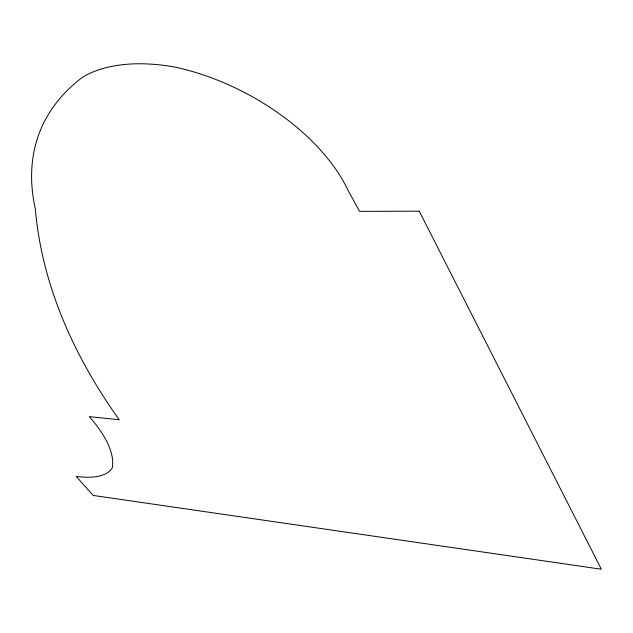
<?xml version="1.0" encoding="UTF-8"?>
<svg xmlns="http://www.w3.org/2000/svg" width="633" height="633" viewBox="0 0 633 633"><rect width="100%" height="100%" fill="white"/><g stroke="black" fill="none" stroke-linecap="round" stroke-linejoin="round"><path stroke-width="0.95" d="M419.22 211.185L359.552 211.359L348 190.28A167.674 93.811 28.1 0 0 174.518 67.003A170.451 95.448 27.9 0 0 83.113 76.83A393.773 212.546 22.2 0 0 35.353 209.025A1449.705 685.571 5.6 0 0 119.21 419.742L89.364 416.633A149.269 56.44 28.9 0 1 112.247 467.953A91.666 35.163 28.1 0 1 76.197 476.404L93.106 495.425L601.35 569.225L419.22 211.185"/></g></svg>
